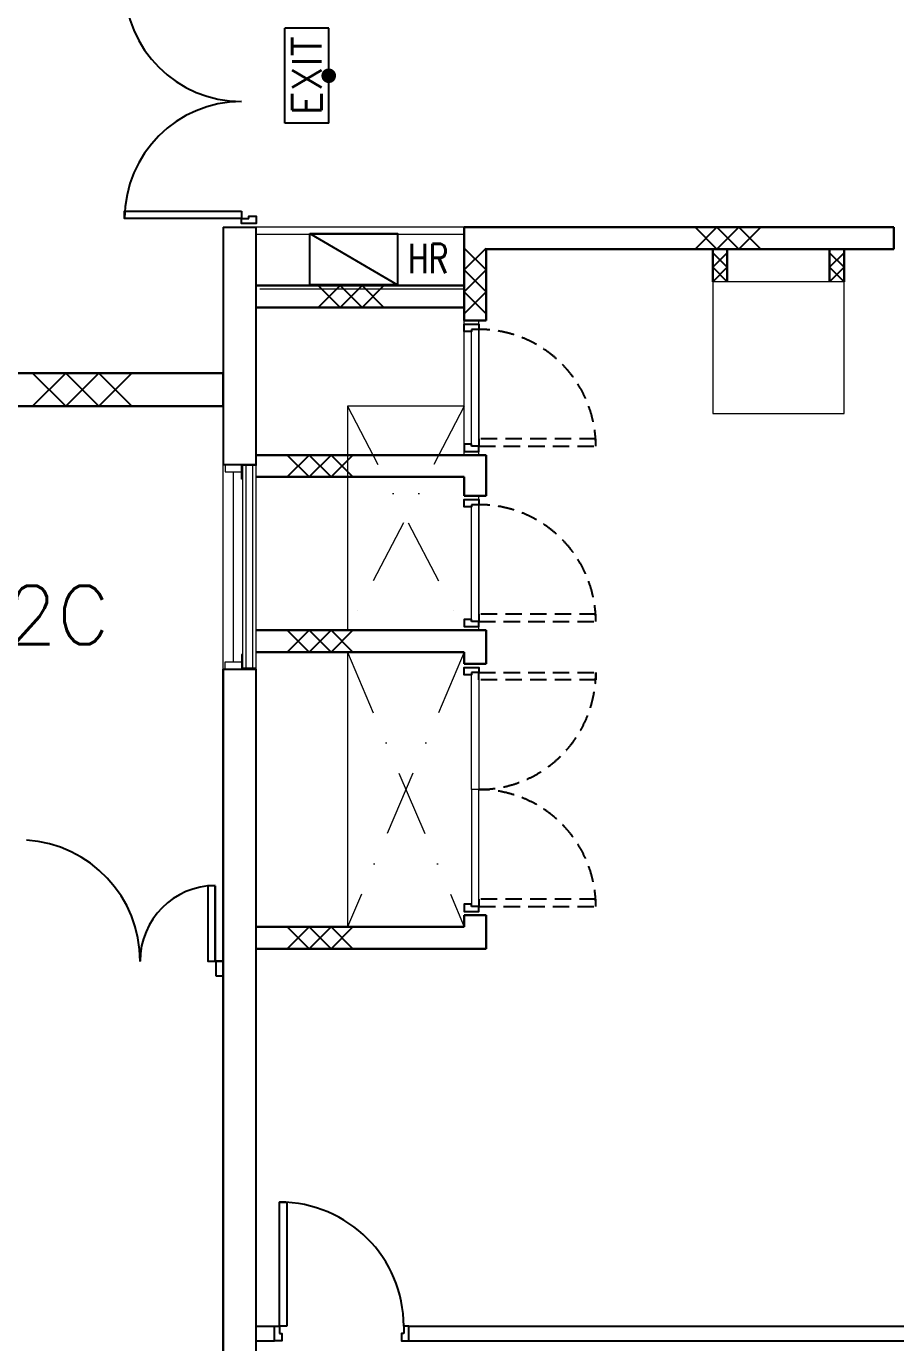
# Model space of a CAD drawing. Header units: millimetres. Extents: x -68474 to 336725, y -113450 to 40976.
# Drawn here: x 216852 to 222803, y -27812 to -18800 of the extents above; entities that cross this region are included whole.
import ezdxf
from ezdxf.enums import TextEntityAlignment as Align

# ---------------------------------------------------------------- set-up
doc = ezdxf.new("R2010")
doc.units = ezdxf.units.MM
doc.header["$LTSCALE"] = 900
doc.linetypes.add('EC-7thFloor-s6152$0$DASHDOT', pattern=[1, 0.5, -0.25, 0, -0.25])
doc.linetypes.add('EC-7thFloor-s6152$0$HIDDEN2', pattern=[0.1875, 0.125, -0.0625])
for name, color, linetype in [('EC-7thFloor-s6152$0$17', 1, 'Continuous'), ('EC-7thFloor-s6152$0$30', 1, 'Continuous'), ('EC-7thFloor-s6152$0$new_part', 7, 'Continuous'), ('EC-7thFloor-s6152$0$RC', 7, 'Continuous'), ('EC-7thFloor-s6152$0$ROOM-NO', 4, 'Continuous')]:
    doc.layers.add(name, color=color, linetype=linetype)
for name, color, linetype, lineweight in [('EC-7thFloor-s6152$0$ECOLUMN', 7, 'Continuous', 20), ('EC-7thFloor-s6152$0$EDOOR', 5, 'Continuous', 18), ('EC-7thFloor-s6152$0$EPARTITION', 1, 'Continuous', 20), ('EC-7thFloor-s6152$0$ESERVICE', 13, 'Continuous', 20), ('EC-7thFloor-s6152$0$ETHIN', 5, 'Continuous', 13), ('EC-7thFloor-s6152$0$EWALL', 3, 'Continuous', 30), ('EC-7thFloor-s6152$0$EWINDOW', 9, 'Continuous', 9)]:
    doc.layers.add(name, color=color, linetype=linetype, lineweight=lineweight)
doc.styles.add('EC-7thFloor-s6152$0$STANDARD', font='SIMPLEX.SHX')

msp = doc.modelspace()

# ---------------------------------------------------------------- linework, layer by layer
for p, q in [((218921.76665, -18813.39221), (218621.76665, -18813.39221)), ((218621.76665, -19463.39221), (218621.76665, -18813.39221)), ((218921.76665, -18813.39221), (218621.76665, -18813.39221)), ((218621.76665, -19463.39221), (218621.76665, -18813.39221)), ((218921.76665, -19463.39221), (218921.76665, -18813.39221)), ((218921.76665, -19463.39221), (218921.76665, -18813.39221)), ((218921.76665, -19463.39221), (218621.76665, -19463.39221)), ((218921.76665, -19463.39221), (218621.76665, -19463.39221)), ((221579.15126, -20324.99458), (221429.15126, -20174.99458)), ((221429.15126, -20324.99458), (221579.15126, -20174.99458)), ((221579.15126, -20324.99458), (221429.15126, -20174.99458)), ((221429.15126, -20324.99458), (221579.15126, -20174.99458)), ((221579.15126, -20324.99458), (221729.15126, -20174.99458)), ((221729.15126, -20324.99458), (221579.15126, -20174.99458)), ((221579.15126, -20324.99458), (221729.15126, -20174.99458)), ((221729.15126, -20324.99458), (221579.15126, -20174.99458)), ((221879.15126, -20324.99458), (221729.15126, -20174.99458)), ((221729.15126, -20324.99458), (221879.15126, -20174.99458)), ((221879.15126, -20324.99458), (221729.15126, -20174.99458)), ((221729.15126, -20324.99458), (221879.15126, -20174.99458)), ((218791.69928, -20219.19038), (219391.69928, -20569.19038)), ((218791.69928, -20219.19038), (219391.69928, -20569.19038)), ((219850, -20467.9928), (220000, -20317.9928)), ((219850, -20317.9928), (220000, -20467.9928)), ((219850, -20467.9928), (220000, -20317.9928)), ((219850, -20317.9928), (220000, -20467.9928)), ((221650, -20349.98917), (221550, -20449.98917)), ((221650, -20449.98917), (221550, -20349.98917)), ((221650, -20349.98917), (221550, -20449.98917)), ((221650, -20449.98917), (221550, -20349.98917)), ((222450, -20349.98917), (222350, -20449.98917)), ((222450, -20449.98917), (222350, -20349.98917)), ((222450, -20349.98917), (222350, -20449.98917)), ((222450, -20449.98917), (222350, -20349.98917)), ((221650, -20549.98917), (221550, -20449.98917)), ((221650, -20449.98917), (221550, -20549.98917)), ((221650, -20549.98917), (221550, -20449.98917)), ((221650, -20449.98917), (221550, -20549.98917)), ((222450, -20549.98917), (222350, -20449.98917)), ((222450, -20449.98917), (222350, -20549.98917)), ((222450, -20549.98917), (222350, -20449.98917)), ((222450, -20449.98917), (222350, -20549.98917)), ((219850, -20467.9928), (220000, -20617.9928)), ((219850, -20617.9928), (220000, -20467.9928)), ((219850, -20467.9928), (220000, -20617.9928)), ((219850, -20617.9928), (220000, -20467.9928)), ((219000, -20724.99458), (218850, -20574.99458)), ((218850, -20724.99458), (219000, -20574.99458)), ((219000, -20724.99458), (218850, -20574.99458)), ((218850, -20724.99458), (219000, -20574.99458)), ((219000, -20724.99458), (219150, -20574.99458)), ((219150, -20724.99458), (219000, -20574.99458)), ((219000, -20724.99458), (219150, -20574.99458)), ((219150, -20724.99458), (219000, -20574.99458)), ((219300, -20724.99458), (219150, -20574.99458)), ((219150, -20724.99458), (219300, -20574.99458)), ((219300, -20724.99458), (219150, -20574.99458)), ((219150, -20724.99458), (219300, -20574.99458)), ((219850, -20767.9928), (220000, -20617.9928)), ((219850, -20617.9928), (220000, -20767.9928)), ((219850, -20767.9928), (220000, -20617.9928)), ((219850, -20617.9928), (220000, -20767.9928)), ((217121.15486, -21400), (216894.86962, -21173.71476)), ((216894.86962, -21400), (217121.15486, -21173.71476)), ((217121.15486, -21400), (216894.86962, -21173.71476)), ((216894.86962, -21400), (217121.15486, -21173.71476)), ((217121.15486, -21400), (216894.86962, -21173.71476)), ((216894.86962, -21400), (217121.15486, -21173.71476)), ((217121.15486, -21400), (216894.86962, -21173.71476)), ((216894.86962, -21400), (217121.15486, -21173.71476)), ((217121.15486, -21400), (217347.4401, -21173.71476)), ((217347.4401, -21400), (217121.15486, -21173.71476)), ((217121.15486, -21400), (217347.4401, -21173.71476)), ((217347.4401, -21400), (217121.15486, -21173.71476)), ((217121.15486, -21400), (217347.4401, -21173.71476)), ((217347.4401, -21400), (217121.15486, -21173.71476)), ((217121.15486, -21400), (217347.4401, -21173.71476)), ((217347.4401, -21400), (217121.15486, -21173.71476)), ((217573.72534, -21400), (217347.4401, -21173.71476)), ((217347.4401, -21400), (217573.72534, -21173.71476)), ((217573.72534, -21400), (217347.4401, -21173.71476)), ((217347.4401, -21400), (217573.72534, -21173.71476)), ((217573.72534, -21400), (217347.4401, -21173.71476)), ((217347.4401, -21400), (217573.72534, -21173.71476)), ((217573.72534, -21400), (217347.4401, -21173.71476)), ((217347.4401, -21400), (217573.72534, -21173.71476)), ((218787.45, -21885), (218637.45, -21735)), ((218637.45, -21885), (218787.45, -21735)), ((218787.45, -21885), (218637.45, -21735)), ((218637.45, -21885), (218787.45, -21735)), ((218787.45, -21885), (218937.45, -21735)), ((218937.45, -21885), (218787.45, -21735)), ((218787.45, -21885), (218937.45, -21735)), ((218937.45, -21885), (218787.45, -21735)), ((219087.45, -21885), (218937.45, -21735)), ((218937.45, -21885), (219087.45, -21735)), ((219087.45, -21885), (218937.45, -21735)), ((218937.45, -21885), (219087.45, -21735)), ((218787.45, -23085), (218637.45, -22935)), ((218637.45, -23085), (218787.45, -22935)), ((218787.45, -23085), (218637.45, -22935)), ((218637.45, -23085), (218787.45, -22935)), ((218787.45, -23085), (218937.45, -22935)), ((218937.45, -23085), (218787.45, -22935)), ((218787.45, -23085), (218937.45, -22935)), ((218937.45, -23085), (218787.45, -22935)), ((219087.45, -23085), (218937.45, -22935)), ((218937.45, -23085), (219087.45, -22935)), ((219087.45, -23085), (218937.45, -22935)), ((218937.45, -23085), (219087.45, -22935)), ((218787.45, -25115), (218637.45, -24965)), ((218637.45, -25115), (218787.45, -24965)), ((218787.45, -25115), (218637.45, -24965)), ((218637.45, -25115), (218787.45, -24965)), ((218787.45, -25115), (218937.45, -24965)), ((218937.45, -25115), (218787.45, -24965)), ((218787.45, -25115), (218937.45, -24965)), ((218937.45, -25115), (218787.45, -24965)), ((219087.45, -25115), (218937.45, -24965)), ((218937.45, -25115), (219087.45, -24965)), ((219087.45, -25115), (218937.45, -24965)), ((218937.45, -25115), (219087.45, -24965)), ((218144.8249, -25200), (218196.54893, -25200)), ((218144.8249, -25200), (218196.54893, -25200))]:
    msp.add_line(p, q)
at = {"const_width": 50}
msp.add_lwpolyline([(218921.76665, -19163.39221, 1), (218921.76665, -19113.39221, 1)], format="xyb", close=True, dxfattribs=at)
msp.add_lwpolyline([(218921.76665, -19163.39221, 1), (218921.76665, -19113.39221, 1)], format="xyb", close=True, dxfattribs=at)
for points in [[(218324.9, -20065), (218324.9, -20115), (217524.9, -20115), (217524.9, -20065)], [(218324.9, -20065), (218324.9, -20115), (217524.9, -20115), (217524.9, -20065)], [(218374.9, -20115), (218374.9, -20100), (218424.9, -20100), (218424.9, -20100), (218424.9, -20100), (218424.9, -20150), (218324.9, -20150), (218324.9, -20150), (218324.9, -20150), (218324.9, -20115)], [(218374.9, -20115), (218374.9, -20100), (218424.9, -20100), (218424.9, -20100), (218424.9, -20100), (218424.9, -20150), (218324.9, -20150), (218324.9, -20150), (218324.9, -20150), (218324.9, -20115)], [(218791.69928, -20219.19038), (219391.69928, -20219.19038), (219391.69928, -20569.19038), (218791.69928, -20569.19038)], [(218791.69928, -20219.19038), (219391.69928, -20219.19038), (219391.69928, -20569.19038), (218791.69928, -20569.19038)], [(219900, -20875), (219900, -20890), (219850, -20890), (219850, -20890), (219850, -20890), (219850, -20840), (219950, -20840), (219950, -20840), (219950, -20840), (219950, -20875)], [(219900, -20875), (219900, -20890), (219850, -20890), (219850, -20890), (219850, -20890), (219850, -20840), (219950, -20840), (219950, -20840), (219950, -20840), (219950, -20875)], [(219900, -21675), (219900, -21660), (219850, -21660), (219850, -21660), (219850, -21660), (219850, -21710), (219950, -21710), (219950, -21710), (219950, -21710), (219950, -21675)], [(219900, -21675), (219900, -21660), (219850, -21660), (219850, -21660), (219850, -21660), (219850, -21710), (219950, -21710), (219950, -21710), (219950, -21710), (219950, -21675)], [(219900, -22075), (219900, -22090), (219850, -22090), (219850, -22090), (219850, -22090), (219850, -22040), (219950, -22040), (219950, -22040), (219950, -22040), (219950, -22075)], [(219900, -22075), (219900, -22090), (219850, -22090), (219850, -22090), (219850, -22090), (219850, -22040), (219950, -22040), (219950, -22040), (219950, -22040), (219950, -22075)], [(219900, -22875), (219900, -22860), (219850, -22860), (219850, -22860), (219850, -22860), (219850, -22910), (219950, -22910), (219950, -22910), (219950, -22910), (219950, -22875)], [(219900, -22875), (219900, -22860), (219850, -22860), (219850, -22860), (219850, -22860), (219850, -22910), (219950, -22910), (219950, -22910), (219950, -22910), (219950, -22875)], [(219900, -23225), (219900, -23240), (219850, -23240), (219850, -23240), (219850, -23240), (219850, -23190), (219950, -23190), (219950, -23190), (219950, -23190), (219950, -23225)], [(219900, -23225), (219900, -23240), (219850, -23240), (219850, -23240), (219850, -23240), (219850, -23190), (219950, -23190), (219950, -23190), (219950, -23190), (219950, -23225)], [(219900, -24825), (219900, -24810), (219850, -24810), (219850, -24810), (219850, -24810), (219850, -24860), (219950, -24860), (219950, -24860), (219950, -24860), (219950, -24825)], [(219900, -24825), (219900, -24810), (219850, -24810), (219850, -24810), (219850, -24810), (219850, -24860), (219950, -24860), (219950, -24860), (219950, -24860), (219950, -24825)]]:
    msp.add_lwpolyline(points, close=True)
at = {"linetype": 'EC-7thFloor-s6152$0$HIDDEN2'}
for points in [[(219950, -21625), (219950, -21675), (220750, -21675), (220750, -21625)], [(219950, -21625), (219950, -21675), (220750, -21675), (220750, -21625)], [(219950, -22825), (219950, -22875), (220750, -22875), (220750, -22825)], [(219950, -22825), (219950, -22875), (220750, -22875), (220750, -22825)], [(219950, -23275), (219950, -23225), (220750, -23225), (220750, -23275)], [(219950, -23275), (219950, -23225), (220750, -23225), (220750, -23275)], [(219950, -24775), (219950, -24825), (220750, -24825), (220750, -24775)], [(219950, -24775), (219950, -24825), (220750, -24825), (220750, -24775)]]:
    msp.add_lwpolyline(points, close=True, dxfattribs=at)
at = {"color": 1}
for points in [[(218634.9, -27700), (218584.9, -27700), (218584.9, -26850), (218634.9, -26850)], [(218634.9, -27700), (218584.9, -27700), (218584.9, -26850), (218634.9, -26850)], [(218584.9, -27750), (218599.9, -27750), (218599.9, -27800), (218599.9, -27800), (218599.9, -27800), (218549.9, -27800), (218549.9, -27700), (218549.9, -27700), (218549.9, -27700), (218584.9, -27700)], [(218584.9, -27750), (218599.9, -27750), (218599.9, -27800), (218599.9, -27800), (218599.9, -27800), (218549.9, -27800), (218549.9, -27700), (218549.9, -27700), (218549.9, -27700), (218584.9, -27700)], [(219434.9, -27750), (219419.9, -27750), (219419.9, -27800), (219419.9, -27800), (219419.9, -27800), (219469.9, -27800), (219469.9, -27700), (219469.9, -27700), (219469.9, -27700), (219434.9, -27700)], [(219434.9, -27750), (219419.9, -27750), (219419.9, -27800), (219419.9, -27800), (219419.9, -27800), (219469.9, -27800), (219469.9, -27700), (219469.9, -27700), (219469.9, -27700), (219434.9, -27700)]]:
    msp.add_lwpolyline(points, close=True, dxfattribs=at)
for centre, radius, start, end in [((218324.9, -18515), 800, 180, 270), ((218324.9, -18515), 800, 180, 270), ((218324.9, -20115), 800, 90, 180), ((218324.9, -20115), 800, 90, 180), ((218584.9, -27700), 850, 0, 90), ((218584.9, -27700), 850, 0, 90)]:
    msp.add_arc(centre, radius, start, end, dxfattribs=at)
at = {"color": 1, "linetype": 'EC-7thFloor-s6152$0$HIDDEN2'}
for centre, start, end in [((219950, -21675), 0, 90), ((219950, -21675), 0, 90), ((219950, -22875), 0, 90), ((219950, -22875), 0, 90), ((219950, -23225), 270, 0), ((219950, -23225), 270, 0), ((219950, -24825), 0, 90), ((219950, -24825), 0, 90)]:
    msp.add_arc(centre, 800, start, end, dxfattribs=at)
at = {"layer": 'EC-7thFloor-s6152$0$17'}
for points in [[(218144.8249, -24685.34331), (218093.10086, -24685.34331), (218093.10086, -25200), (218144.8249, -25200)], [(218144.8249, -24685.34331), (218093.10086, -24685.34331), (218093.10086, -25200), (218144.8249, -25200)], [(218148.27597, -25300), (218200, -25300), (218200, -25200), (218148.27597, -25200)], [(218148.27597, -25300), (218200, -25300), (218200, -25200), (218148.27597, -25200)]]:
    msp.add_lwpolyline(points, close=True, dxfattribs=at)
for centre, radius, start, end in [((216800, -25200), 830.67013, 359.85996509, 86.423665625), ((216800, -25200), 830.67013, 359.85996509, 86.423665625), ((218148.27597, -25200), 517.60584, 90.384195379, 180), ((218148.27597, -25200), 517.60584, 90.384195379, 180)]:
    msp.add_arc(centre, radius, start, end, dxfattribs=at)
at = {"layer": 'EC-7thFloor-s6152$0$30', "linetype": 'Continuous'}
for p, q in [((218144.8249, -24685.34331), (218144.8249, -25200)), ((218144.8249, -24685.34331), (218144.8249, -25200)), ((218196.54893, -25200), (218196.54893, -25355.1721)), ((218196.54893, -25200), (218196.54893, -25355.1721))]:
    msp.add_line(p, q, dxfattribs=at)
at = {"layer": 'EC-7thFloor-s6152$0$ECOLUMN'}
for p, q in [((222450, -20550), (221550, -20550)), ((221550, -20550), (221550, -21450)), ((222450, -20550), (221550, -20550)), ((221550, -20550), (221550, -21450)), ((222450, -21450), (222450, -20550)), ((222450, -21450), (222450, -20550)), ((221550, -21450), (222450, -21450)), ((221550, -21450), (222450, -21450))]:
    msp.add_line(p, q, dxfattribs=at)
at = {"layer": 'EC-7thFloor-s6152$0$EDOOR', "linetype": 'Continuous'}
for p, q in [((219900, -20875), (219950, -20875)), ((219900, -21675), (219900, -20875)), ((219900, -20875), (219950, -20875)), ((219900, -21675), (219900, -20875)), ((219950, -20875), (219950, -21675)), ((219950, -20875), (219950, -21675)), ((219950, -21675), (219900, -21675)), ((219950, -21675), (219900, -21675)), ((219900, -22075), (219950, -22075)), ((219900, -22875), (219900, -22075)), ((219900, -22075), (219950, -22075)), ((219900, -22875), (219900, -22075)), ((219950, -22075), (219950, -22875)), ((219950, -22075), (219950, -22875)), ((219950, -22875), (219900, -22875)), ((219950, -22875), (219900, -22875)), ((219900, -23225), (219950, -23225)), ((219900, -24025), (219900, -23225)), ((219900, -23225), (219950, -23225)), ((219900, -24025), (219900, -23225)), ((219950, -23225), (219950, -24025)), ((219950, -23225), (219950, -24025)), ((219950, -24025), (219900, -24025)), ((219950, -24025), (219900, -24025)), ((219900, -24025), (219900, -24825)), ((219950, -24025), (219900, -24025)), ((219950, -24025), (219900, -24025)), ((219900, -24025), (219900, -24825)), ((219950, -24825), (219950, -24025)), ((219950, -24825), (219950, -24025)), ((219900, -24825), (219950, -24825)), ((219900, -24825), (219950, -24825))]:
    msp.add_line(p, q, dxfattribs=at)
at = {"layer": 'EC-7thFloor-s6152$0$EPARTITION', "color": 1, "linetype": 'Continuous'}
msp.add_line((222790.05, -20175), (222790.05, -20325), dxfattribs=at)
msp.add_line((222790.05, -20175), (222790.05, -20325), dxfattribs=at)
at = {"layer": 'EC-7thFloor-s6152$0$EPARTITION'}
for points in [[(218330.9, -21900), (218324.9, -21900), (218324.9, -21800), (218424.9, -21800), (218424.9, -21806), (218330.9, -21806), (218330.9, -21900)], [(218330.9, -21900), (218324.9, -21900), (218324.9, -21800), (218424.9, -21800), (218424.9, -21806), (218330.9, -21806), (218330.9, -21900)], [(218330.9, -23100), (218324.9, -23100), (218324.9, -23200), (218424.9, -23200), (218424.9, -23194), (218330.9, -23194), (218330.9, -23100)], [(218330.9, -23100), (218324.9, -23100), (218324.9, -23200), (218424.9, -23200), (218424.9, -23194), (218330.9, -23194), (218330.9, -23100)]]:
    msp.add_lwpolyline(points, dxfattribs=at)
for points in [[(218355.95, -21806), (218330.9, -21806), (218330.9, -23194), (218355.95, -23194)], [(218355.95, -21806), (218330.9, -21806), (218330.9, -23194), (218355.95, -23194)], [(218424.9, -21806), (218399.85, -21806), (218399.85, -23194), (218424.9, -23194)], [(218424.9, -21806), (218399.85, -21806), (218399.85, -23194), (218424.9, -23194)]]:
    msp.add_lwpolyline(points, close=True, dxfattribs=at)
at = {"layer": 'EC-7thFloor-s6152$0$ESERVICE', "linetype": 'EC-7thFloor-s6152$0$DASHDOT'}
for p, q in [((219850, -21400), (219050, -22935)), ((219050, -21400), (219850, -22935)), ((219850, -21400), (219050, -22935)), ((219050, -21400), (219850, -22935)), ((219850, -23085), (219050, -24965)), ((219050, -23085), (219850, -24965)), ((219850, -23085), (219050, -24965)), ((219050, -23085), (219850, -24965))]:
    msp.add_line(p, q, dxfattribs=at)
at = {"layer": 'EC-7thFloor-s6152$0$ETHIN'}
for p, q in [((219850, -20174.99458), (218424.9, -20175)), ((219850, -20174.99458), (218424.9, -20175)), ((219850.00019, -20224.99458), (218424.90019, -20225)), ((219850.00019, -20224.99458), (218424.90019, -20225)), ((219850, -20599.99458), (218450, -20599.99458)), ((219850, -20599.99458), (218450, -20599.99458)), ((219850, -21735), (219850, -20815)), ((219850, -21735), (219850, -20815)), ((219950, -21735), (219950, -20815)), ((219950, -21735), (219950, -20815)), ((219050, -21400), (219050, -22935)), ((219850, -21400), (219050, -21400)), ((219050, -21400), (219050, -22935)), ((219850, -21400), (219050, -21400)), ((219950, -22935), (219950, -22015)), ((219950, -22935), (219950, -22015)), ((219050, -23085), (219050, -24965)), ((219050, -23085), (219050, -24965))]:
    msp.add_line(p, q, dxfattribs=at)
at = {"layer": 'EC-7thFloor-s6152$0$EWALL'}
for p, q in [((219850, -20174.99458), (222790.15, -20174.99458)), ((219850, -20174.99458), (219850, -20815)), ((219850, -20174.99458), (222790.15, -20174.99458)), ((219850, -20174.99458), (219850, -20815)), ((222790.15, -20174.99458), (222790.15, -20324.99458)), ((222790.15, -20174.99458), (222790.15, -20324.99458)), ((220000, -20324.99458), (222790.15, -20324.99458)), ((220000, -20324.99458), (222790.15, -20324.99458)), ((220000, -20815), (220000, -20325)), ((220000, -20325), (220065, -20325)), ((220000, -20815), (220000, -20325)), ((220000, -20325), (220065, -20325)), ((221550, -20324.98917), (221550, -20549.98917)), ((221550, -20324.98917), (221550, -20549.98917)), ((221650, -20324.98917), (221650, -20549.98917)), ((221650, -20324.98917), (221650, -20549.98917)), ((222350, -20324.98917), (222350, -20549.98917)), ((222350, -20324.98917), (222350, -20549.98917)), ((222450, -20324.98917), (222450, -20549.98917)), ((222450, -20324.98917), (222450, -20549.98917)), ((218425, -20574.99458), (219850, -20574.99458)), ((218425, -20574.99458), (219850, -20574.99458)), ((218424.99918, -20724.99458), (219850, -20724.99458)), ((218424.99918, -20724.99458), (219850, -20724.99458)), ((219850, -20815), (220000, -20815)), ((219850, -20815), (220000, -20815)), ((218200, -21175), (216400, -21175)), ((218200, -21175), (216400, -21175)), ((218200, -21175), (216400, -21175)), ((218200, -21175), (216400, -21175)), ((218200, -21400), (218200, -21175)), ((218200, -21400), (218200, -21175)), ((218200, -21400), (218200, -21175)), ((218200, -21400), (218200, -21175)), ((216400, -21400), (218200, -21400)), ((216400, -21400), (218200, -21400)), ((216400, -21400), (218200, -21400)), ((216400, -21400), (218200, -21400)), ((218424.9, -21735), (220000, -21735)), ((218424.9, -21735), (220000, -21735)), ((220000, -22015), (220000, -21735)), ((220000, -22015), (220000, -21735)), ((218424.9, -21885), (219850, -21885)), ((218424.9, -21885), (219850, -21885)), ((219850, -22015), (219850, -21885)), ((219850, -22015), (219850, -21885)), ((219850, -22015), (220000, -22015)), ((219850, -22015), (220000, -22015)), ((218424.9, -22935), (220000, -22935)), ((218424.9, -22935), (220000, -22935)), ((220000, -23165), (220000, -22935)), ((220000, -23165), (220000, -22935)), ((218424.9, -23085), (219850, -23085)), ((218424.9, -23085), (219850, -23085)), ((219850, -23165), (219850, -23085)), ((219850, -23165), (219850, -23085)), ((219850, -23165), (220000, -23165)), ((219850, -23165), (220000, -23165)), ((219850, -24885), (220000, -24885)), ((219850, -24885), (219850, -24965)), ((219850, -24885), (220000, -24885)), ((219850, -24885), (219850, -24965)), ((220000, -25115), (220000, -24885)), ((220000, -25115), (220000, -24885)), ((218424.9, -24965), (219850, -24965)), ((218424.9, -24965), (219850, -24965)), ((218424.9, -25115), (220000, -25115)), ((218424.9, -25115), (220000, -25115))]:
    msp.add_line(p, q, dxfattribs=at)
at = {"layer": 'EC-7thFloor-s6152$0$EWINDOW'}
msp.add_line((218199.9, -23200), (218199.9, -21800), dxfattribs=at)
msp.add_line((218199.9, -23200), (218199.9, -21800), dxfattribs=at)
at = {"layer": 'EC-7thFloor-s6152$0$EWINDOW', "ltscale": 0.5}
msp.add_line((218268.55, -21850), (218268.55, -23150), dxfattribs=at)
msp.add_line((218268.55, -21850), (218268.55, -23150), dxfattribs=at)
msp.add_line((218268.55, -21850), (218268.55, -23150), dxfattribs=at)
msp.add_line((218268.55, -21850), (218268.55, -23150), dxfattribs=at)
for points in [[(218212.4, -21800), (218212.4, -21850), (218324.9, -21850), (218324.9, -21800)], [(218212.4, -21800), (218212.4, -21850), (218324.9, -21850), (218324.9, -21800)], [(218212.4, -23200), (218212.4, -23150), (218324.9, -23150), (218324.9, -23200)], [(218212.4, -23200), (218212.4, -23150), (218324.9, -23150), (218324.9, -23200)]]:
    msp.add_lwpolyline(points, close=True, dxfattribs=at)
at = {"layer": 'EC-7thFloor-s6152$0$new_part'}
for p, q in [((218424.9, -27700), (218549.9, -27700)), ((218424.9, -27700), (218549.9, -27700)), ((218549.9, -27800), (218549.9, -27700)), ((218549.9, -27800), (218549.9, -27700)), ((219469.9, -27800), (219469.9, -27700)), ((219469.9, -27700), (228675, -27700)), ((219469.9, -27800), (219469.9, -27700)), ((219469.9, -27700), (228675, -27700)), ((218424.9, -27800), (218549.9, -27800)), ((218424.9, -27800), (218549.9, -27800)), ((219469.9, -27800), (228675, -27800)), ((219469.9, -27800), (228675, -27800))]:
    msp.add_line(p, q, dxfattribs=at)
at = {"layer": 'EC-7thFloor-s6152$0$RC'}
for p, q in [((218200.1, -20174.99458), (218200.1, -21800)), ((218200.1, -20174.99458), (218425, -20174.99458)), ((218200.1, -20174.99458), (218200.1, -21800)), ((218200.1, -20174.99458), (218200.1, -21800)), ((218200.1, -20174.99458), (218425, -20174.99458)), ((218200.1, -20174.99458), (218200.1, -21800)), ((218425, -21800), (218425, -20174.99458)), ((218425, -21800), (218425, -20174.99458)), ((218425, -21800), (218425, -20325)), ((218425, -21800), (218425, -20325)), ((218199.9, -21800), (218424.9, -21800)), ((218199.9, -21800), (218424.9, -21800)), ((218199.9, -21800), (218424.9, -21800)), ((218199.9, -21800), (218424.9, -21800)), ((218200.1, -21800), (218425, -21800)), ((218200.1, -21800), (218425, -21800)), ((218199.9, -23200), (218424.9, -23200)), ((218199.9, -23200), (218424.9, -23200)), ((218199.9, -30800), (218199.9, -23200)), ((218199.9, -23200), (218424.9, -23200)), ((218199.9, -23200), (218424.9, -23200)), ((218199.9, -30800), (218199.9, -23200)), ((218200, -30800), (218200, -23200)), ((218200, -23200), (218425, -23200)), ((218200, -30800), (218200, -23200)), ((218200, -23200), (218200, -30658)), ((218200, -30800), (218200, -23200)), ((218200, -23200), (218425, -23200)), ((218200, -30800), (218200, -23200)), ((218200, -23200), (218200, -30658)), ((218425, -30800), (218425, -23200)), ((218425, -30800), (218425, -23200))]:
    msp.add_line(p, q, dxfattribs=at)

# ---------------------------------------------------------------- texts
at = {"color": 2, "style": 'EC-7thFloor-s6152$0$STANDARD'}
msp.add_text('EXIT', height=200, rotation=90, dxfattribs=at).set_placement((218771.76665, -19138.39221), align=Align.MIDDLE)
msp.add_text('EXIT', height=200, rotation=90, dxfattribs=at).set_placement((218771.76665, -19138.39221), align=Align.MIDDLE)
at = {"style": 'EC-7thFloor-s6152$0$STANDARD', "width": 0.75}
msp.add_attdef('HR', (219464.29748, -20490.19038), 'HR', height=200, dxfattribs=at)
msp.add_attdef('HR', (219464.29748, -20490.19038), 'HR', height=200, dxfattribs=at)
at = {"layer": 'EC-7thFloor-s6152$0$ROOM-NO', "style": 'EC-7thFloor-s6152$0$STANDARD'}
msp.add_text('7152C', height=400, dxfattribs=at).set_placement((215689.96751, -23030.18177))
msp.add_text('7152C', height=400, dxfattribs=at).set_placement((215689.96751, -23030.18177))

doc.saveas('drawing.dxf')
